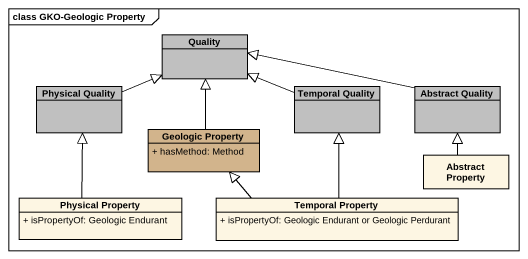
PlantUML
@startuml
mainframe class GKO-Geologic Property
hide circle
hide empty members
skinparam classAttributeIconSize 0
class Quality #C0C0C0
class "Physical Quality" as Physical_Quality #C0C0C0
class "Temporal Quality" as Temporal_Quality #C0C0C0
class "Abstract Quality" as Abstract_Quality #C0C0C0
class "Geologic Property" as Geologic_Property #D2B48C {
  + hasMethod: Method
}
class "Abstract Property" as Abstract_Property
class "Physical Property" as Physical_Property {
  + isPropertyOf: Geologic Endurant
}
class "Temporal Property" as Temporal_Property {
  + isPropertyOf: Geologic Endurant or Geologic Perdurant
}
Physical_Quality -right-|> Quality
Temporal_Quality -left-|> Quality
Abstract_Quality -left-|> Quality
Geologic_Property -up-|> Quality
Abstract_Property -up-|> Abstract_Quality
Physical_Property -up-|> Physical_Quality
Temporal_Property -up-|> Temporal_Quality
Temporal_Property -left-|> Geologic_Property
@enduml
